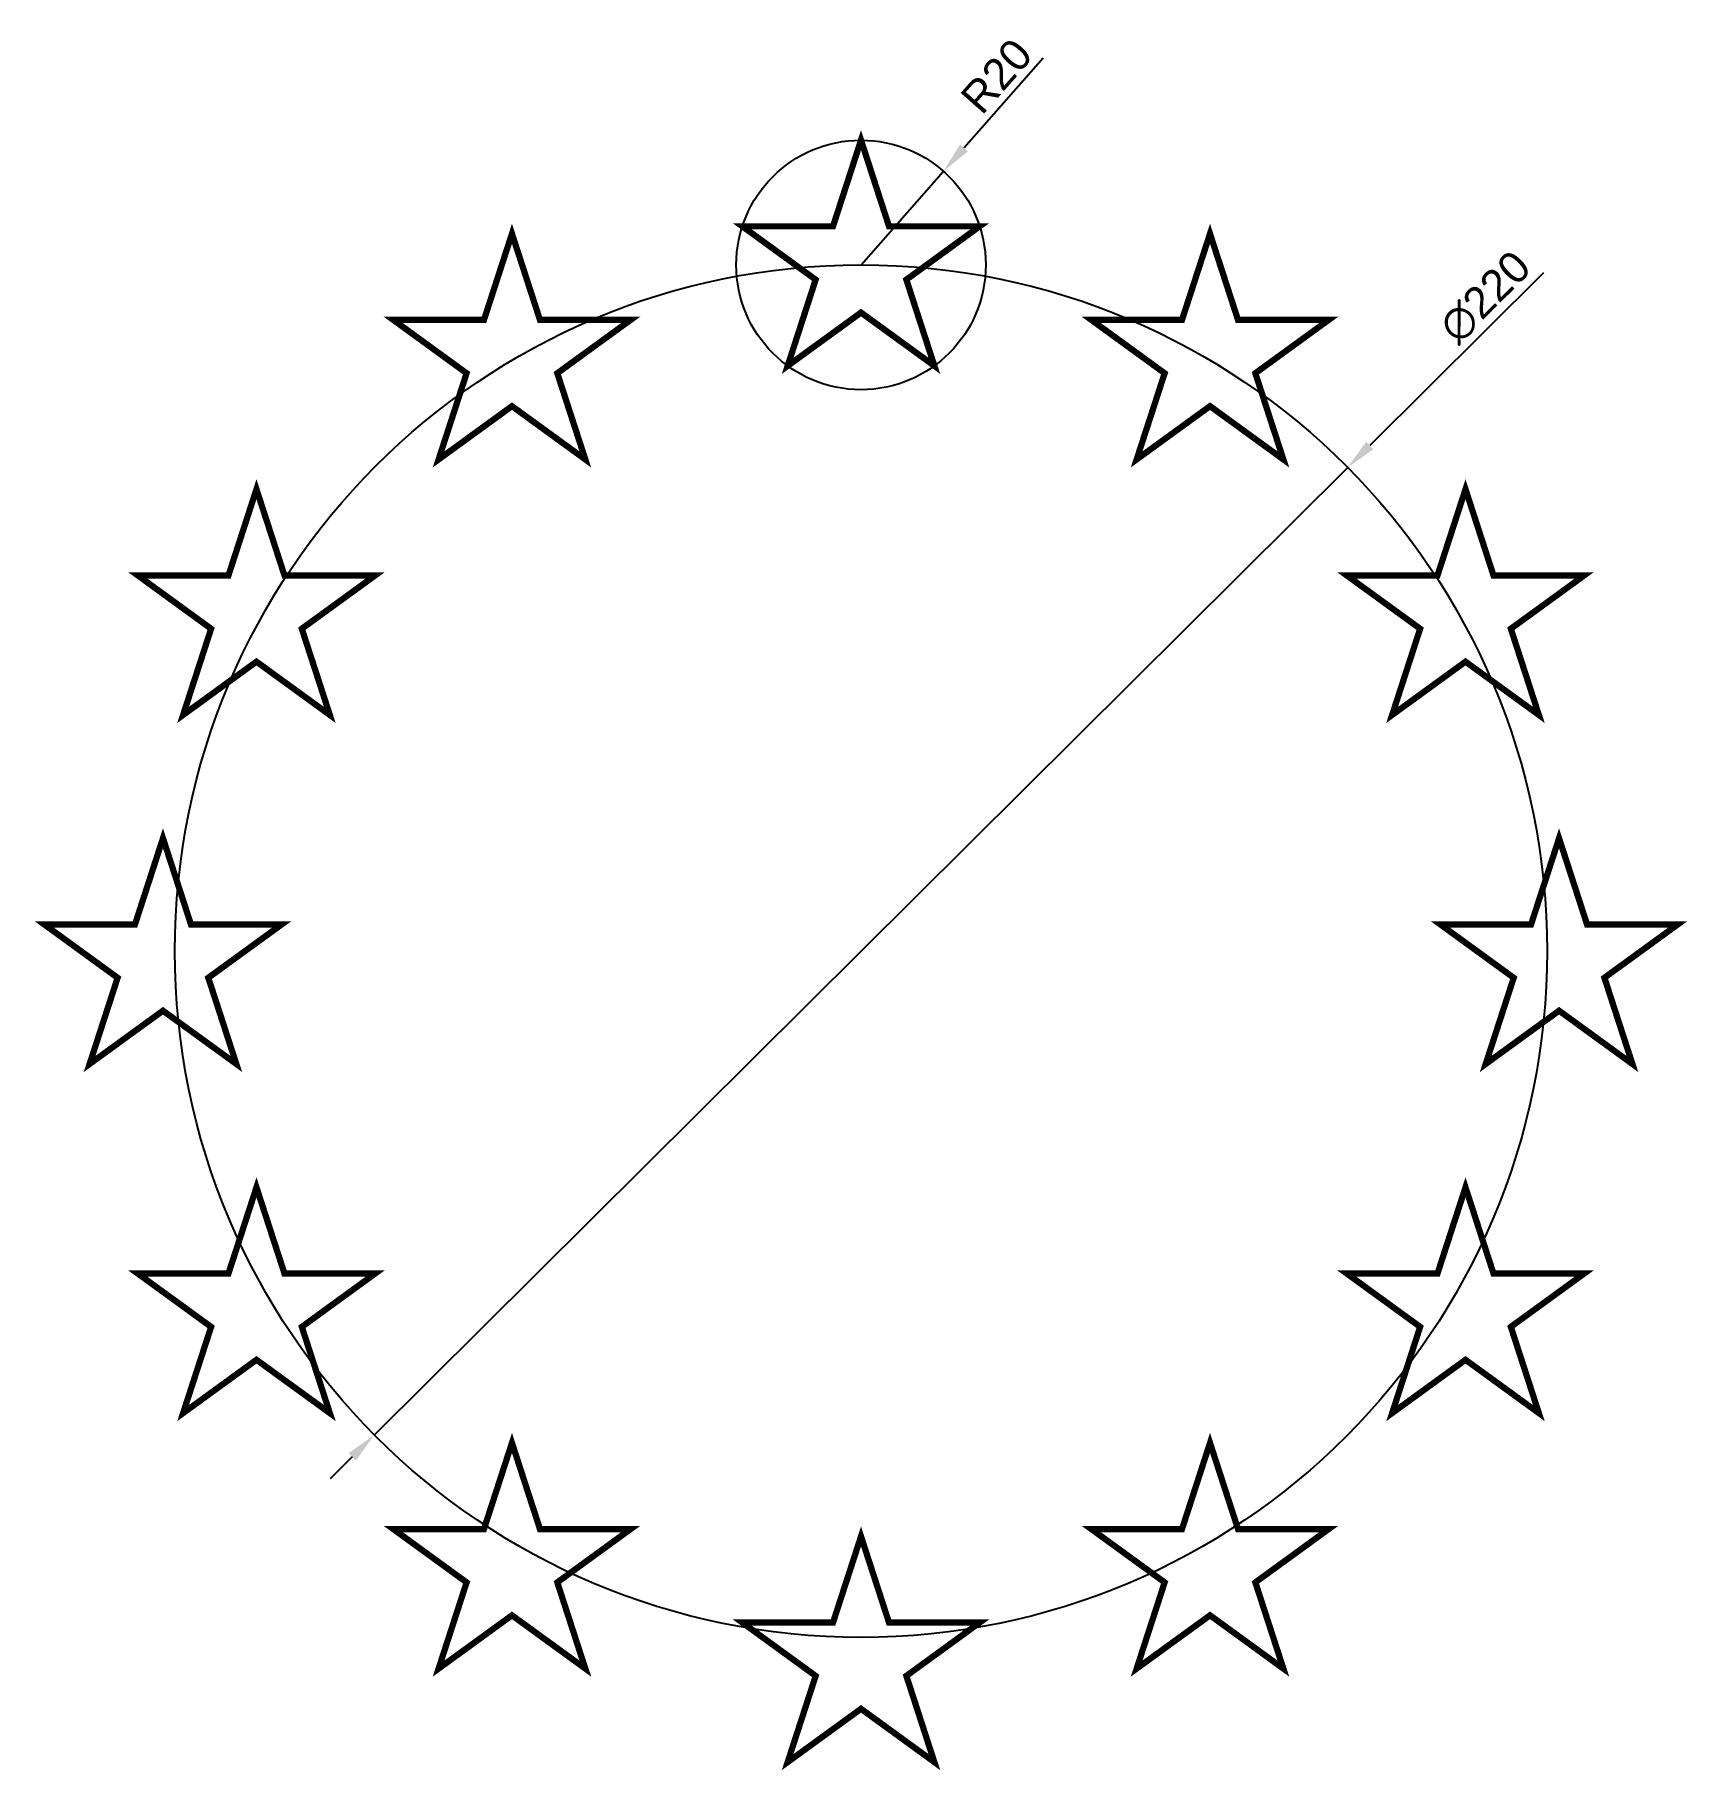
# Model space of a CAD drawing. Header units: millimetres. Extents: x 2950 to 3215, y 1211 to 1489.
import ezdxf

# ---------------------------------------------------------------- set-up
doc = ezdxf.new("R2010")
doc.units = ezdxf.units.MM
doc.layers.add('cotas', color=252, linetype='Continuous')
doc.styles.get("Standard").update_dxf_attribs({"font": 'arial.ttf'})
doc.dimstyles.new('ISO-25', dxfattribs={"dimtxt": 5, "dimasz": 5, "dimexe": 1.25, "dimexo": 0.625, "dimgap": 1.125, "dimtad": 1, "dimtxsty": 'Standard', "dimcen": 5, "dimadec": 0, "dimazin": 0, "dimtfac": 1, "dimtmove": 0, "dimatfit": 3, "dimfxl": 1, "dimarcsym": 0})

# ---------------------------------------------------------------- blocks, each defined once
blk = doc.blocks.new('*U4')
at = {"const_width": 1}
blk.add_lwpolyline([(0, 18.09), (-4.49, 4.27), (-19.02, 4.27), (-7.27, -4.27), (-11.76, -18.09), (0, -9.55), (11.76, -18.09), (7.27, -4.27), (19.02, 4.27), (4.49, 4.27), (0, 18.09)], dxfattribs=at)
blk = doc.blocks.new('*U5')
at = {"color": 0, "linetype": 'ByBlock', "lineweight": -2, "transparency": 16777216}
for p in [(3082.64, 1454.34), (3026.68, 1439.34), (3138.59, 1439.34), (2985.72, 1398.38), (3179.55, 1398.38), (2970.73, 1342.43), (3194.55, 1342.43), (2985.72, 1286.47), (3179.55, 1286.47), (3026.68, 1245.51), (3138.59, 1245.51), (3082.64, 1230.52)]:
    blk.add_blockref('*U4', p, dxfattribs=at)
blk = doc.blocks.new('*D6')
at = {"color": 0, "lineweight": -2, "transparency": 16777216}
for p, q in [((3111.83, 1485.59), (3099.16, 1471.19)), ((3082.64, 1452.43), (3095.85, 1467.44))]:
    blk.add_line(p, q, dxfattribs=at)
at = {"color": 0, "transparency": 16777216}
blk.add_solid([(3098.53, 1471.74), (3099.78, 1470.64), (3095.85, 1467.44)], dxfattribs=at)
at = {"layer": 'Defpoints', "color": 0, "transparency": 16777216}
for p in [(3095.85, 1467.44), (3082.64, 1452.43)]:
    blk.add_point(p, dxfattribs=at)
at = {"color": 0, "transparency": 16777216, "insert": (3104.38, 1482.7), "char_height": 5, "attachment_point": 5, "rotation": 48.644}
blk.add_mtext('R20', dxfattribs=at)
blk = doc.blocks.new('*D7')
at = {"color": 0, "lineweight": -2, "transparency": 16777216}
for p, q in [((3192.04, 1451.16), (3164.2, 1423.49)), ((3004.62, 1264.88), (3160.66, 1419.97)), ((3001.07, 1261.36), (2997.52, 1257.83))]:
    blk.add_line(p, q, dxfattribs=at)
at = {"color": 0, "transparency": 16777216}
for points in [[(3163.62, 1424.08), (3164.79, 1422.9), (3160.66, 1419.97)], [(3000.48, 1261.95), (3001.66, 1260.77), (3004.62, 1264.88)]]:
    blk.add_solid(points, dxfattribs=at)
at = {"layer": 'Defpoints', "color": 0, "transparency": 16777216}
for p in [(3160.66, 1419.97), (3004.62, 1264.88)]:
    blk.add_point(p, dxfattribs=at)
at = {"color": 0, "transparency": 16777216, "insert": (3182.71, 1447.27), "char_height": 5, "attachment_point": 5, "rotation": 44.824}
blk.add_mtext('∅220', dxfattribs=at)

msp = doc.modelspace()

# ---------------------------------------------------------------- linework, layer by layer
at = {"layer": 'cotas'}
for centre, radius in [((3082.638, 1452.426), 20), ((3082.638, 1342.426), 110)]:
    msp.add_circle(centre, radius, dxfattribs=at)

# ---------------------------------------------------------------- block references
msp.add_blockref('*U5', (0, 0))

# ---------------------------------------------------------------- dimensions: what is measured, and where the dimension line sits
dim = msp.add_radius_dim(center=(3082.638, 1452.426), mpoint=(3095.852, 1467.439), dimstyle='ISO-25')
dim.commit()
dim.dimension.update_dxf_attribs({"geometry": '*D6', "text_midpoint": (3104.384, 1482.697)})
dim = msp.add_diameter_dim_2p(p1=(3004.617, 1264.884), p2=(3160.658, 1419.969), dimstyle='ISO-25')
dim.commit()
dim.dimension.update_dxf_attribs({"geometry": '*D7', "text_midpoint": (3185.4, 1444.559), "dimtype": 163})

doc.saveas('drawing.dxf')
